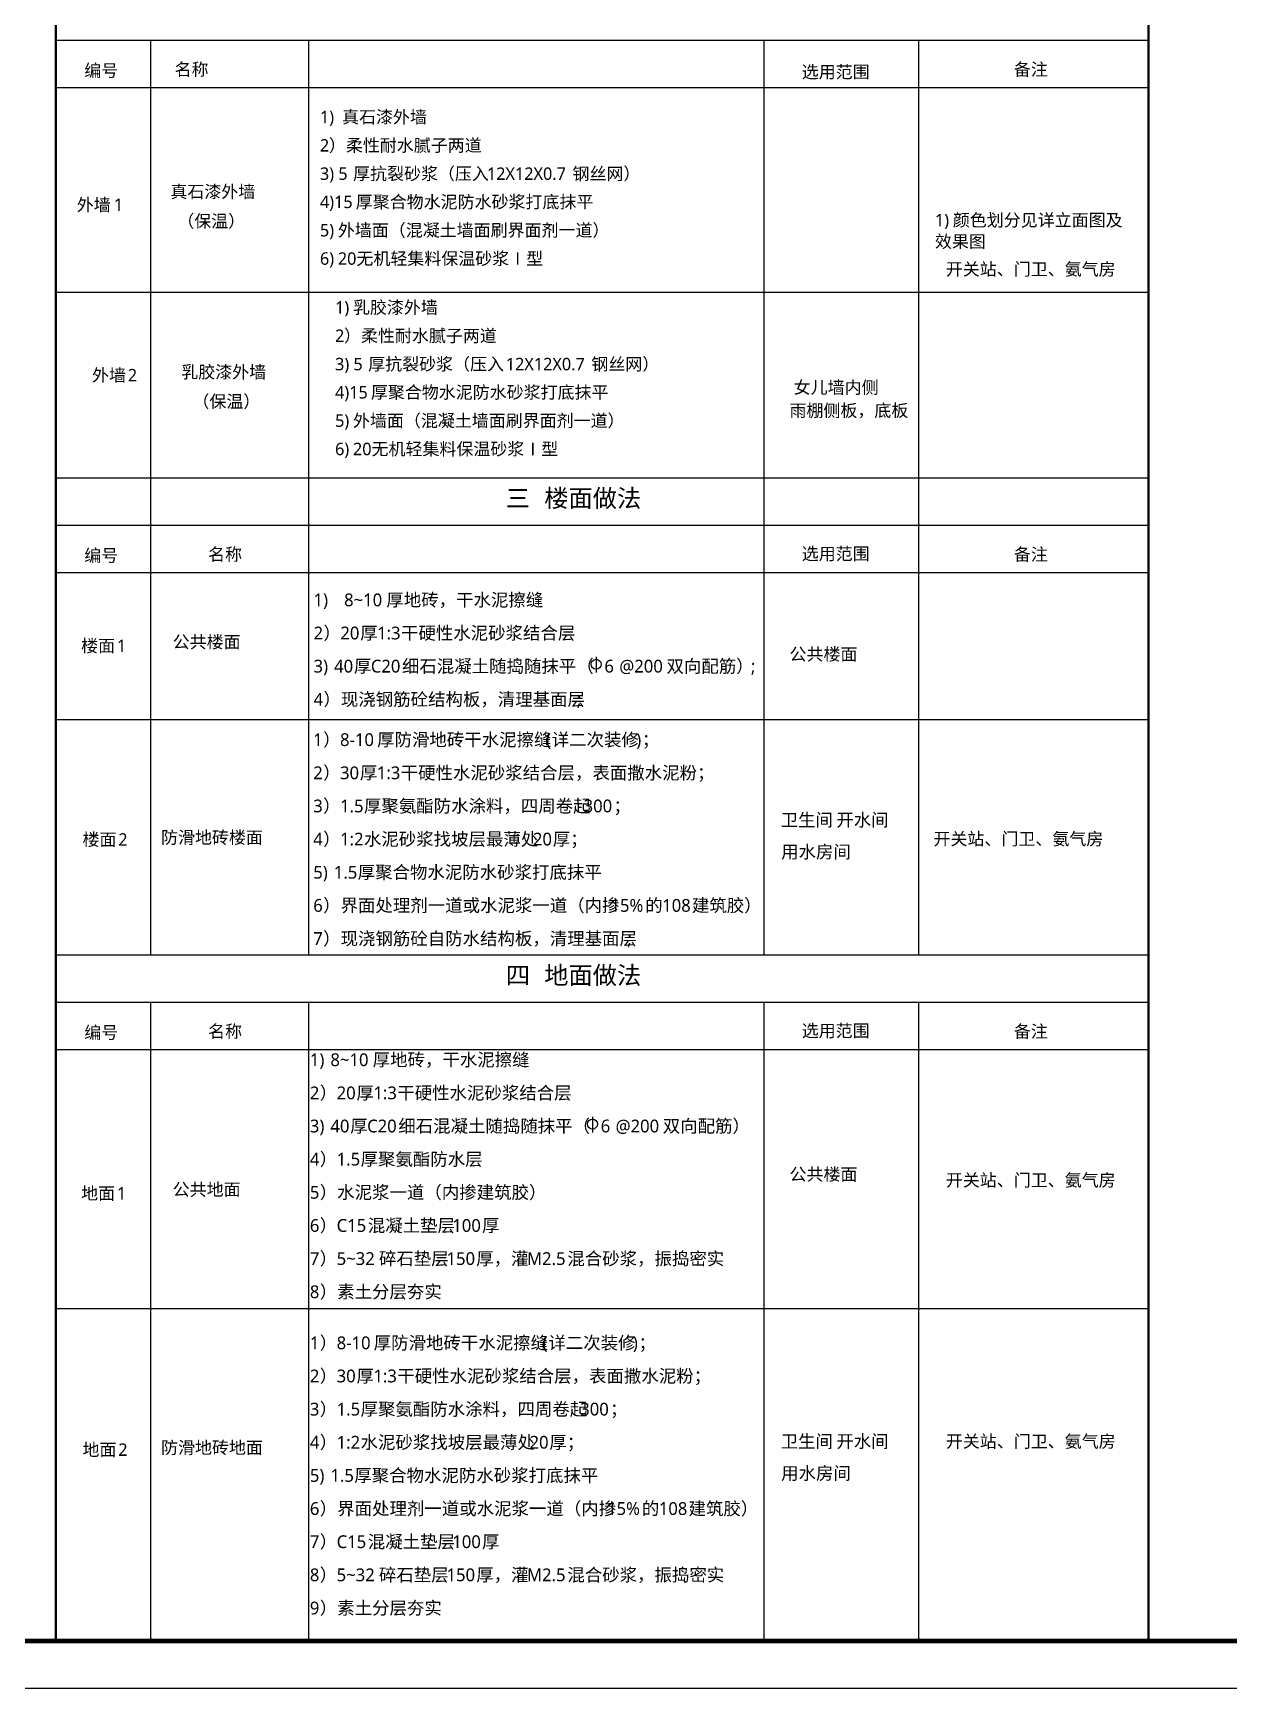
# Model space of a CAD drawing. Extents: x 1738711 to 2346805, y 1189731 to 2516152.
# Drawn here: x 2097984 to 2123244, y 2374307 to 2409276 of the extents above; entities that cross this region are included whole.
import ezdxf
from ezdxf.enums import TextEntityAlignment as Align

# ---------------------------------------------------------------- set-up
doc = ezdxf.new("R2010")
doc.units = 0
doc.header["$LTSCALE"] = 1000
doc.header["$MEASUREMENT"] = 0
for name, color, linetype in [('DOR', 3, 'Continuous'), ('EVTR', 2, 'Continuous'), ('PUB_TAB', 7, 'Continuous'), ('TK', 4, 'Continuous')]:
    doc.layers.add(name, color=color, linetype=linetype)
doc.styles.add('HT', font='msyh_0.ttf')
doc.styles.add('宋体', font='SIMSUN.TTF', dxfattribs={"width": 0.75})

# ---------------------------------------------------------------- blocks, each defined once
blk = doc.blocks.new('hjashrtahreahe')
at = {"layer": 'TK', "color": 7, "const_width": 25}
blk.add_lwpolyline([(0, 59400), (84100, 59400), (84100, 0), (0, 0)], close=True, dxfattribs=at)
at = {"layer": 'TK', "color": 3, "const_width": 100}
blk.add_lwpolyline([(2500, 1000), (2500, 58400), (83100, 58400), (83100, 1000)], close=True, dxfattribs=at)
at = {"layer": 'TK', "style": '宋体', "width": 0.75}
for tag, height, p in [('项目负责人', 350, (6003, 57089)), ('专业负责人', 350, (6003, 56224)), ('设计人', 350, (6003, 55419)), ('版号1', 250, (77304, 22193)), ('时间1', 250, (82405, 22193)), ('版号2', 250, (77304, 21593)), ('时间2', 250, (82405, 21593)), ('版号3', 250, (77304, 20993)), ('时间3', 250, (82405, 20993)), ('建筑会签', 0.0001, (78978, 2403)), ('电气会签', 0.0001, (82128, 2403)), ('结构会签', 0.0001, (78978, 1803)), ('暖通会签', 0.0001, (82128, 1803)), ('给排水会签', 0.0001, (78978, 1250)), ('智能化会签', 0.0001, (82128, 1250))]:
    blk.add_attdef(tag, text='', height=height, dxfattribs=at).set_placement(p, align=Align.CENTER)
for tag, p in [('合作设计单位', (80816, 48986)), ('版号说明1', (79854, 22318)), ('版号说明2', (79854, 21718)), ('版号说明3', (79854, 21118)), ('浙江绿储科技有限公司', (80545, 16036)), ('百兆瓦级集中式熔盐储能关键', (80545, 14953)), ('设备研发及制造基地项目', (80545, 14603)), ('1#研发楼', (80545, 13636)), ('图名', (80545, 12436)), ('工程编号', (78978, 11461)), ('子项编号', (82128, 11461)), ('建筑', (78978, 10711)), ('图号', (82128, 10711)), ('施工图', (78978, 9961)), ('2023.03', (82128, 9961)), ('审定', (79353, 8461)), ('审核', (79353, 7711)), ('工程负责', (79353, 6961)), ('专业负责', (79353, 6211)), ('设计', (79353, 5461)), ('制图', (79353, 4711)), ('校对', (79353, 3961))]:
    blk.add_attdef(tag, text='', height=250, dxfattribs=at).set_placement(p, align=Align.MIDDLE_CENTER)

msp = doc.modelspace()

# ---------------------------------------------------------------- linework, layer by layer
at = {"layer": 'DOR'}
for p, q in [((2098465.4, 2429606.8), (2098465.4, 2399564, 0)), ((2098465.4, 2409126.2, 0), (2121543.1, 2409126.2, 0)), ((2098465.4, 2409126.2, 0), (2121543.1, 2409126.2, 0)), ((2100465.4, 2409126.2, 0), (2100465.4, 2389809.5, 0)), ((2100465.4, 2409126.2, 0), (2100465.4, 2389809.5, 0)), ((2100465.4, 2409126.2, 0), (2100465.4, 2406705.1, 0)), ((2103802.9, 2409126.2, 0), (2103802.9, 2389809.5, 0)), ((2103802.9, 2409126.2, 0), (2103802.9, 2406705.1, 0)), ((2113421, 2409126.2, 0), (2113421, 2389809.5, 0)), ((2113421, 2409126.2, 0), (2113421, 2406705.1, 0)), ((2116688.9, 2409126.2, 0), (2116688.9, 2389809.5, 0)), ((2116688.9, 2409126.2, 0), (2116688.9, 2406705.1, 0)), ((2098465.4, 2408126.2, 0), (2121543.1, 2408126.2, 0)), ((2100465.4, 2407576.7, 0), (2100465.4, 2399892.2, 0)), ((2113421, 2407576.7, 0), (2113421, 2399892.2, 0)), ((2116688.9, 2407576.7, 0), (2116688.9, 2399892.2, 0)), ((2098465.4, 2403802, 0), (2121543.1, 2403802, 0)), ((2098465.4, 2399884.3, 0), (2121543.1, 2399884.3, 0)), ((2098465.4, 2398884.3, 0), (2121543.1, 2398884.3, 0)), ((2100465.4, 2398884.3, 0), (2100465.4, 2390041.8, 0)), ((2100465.4, 2398884.3, 0), (2100465.4, 2390041.8, 0)), ((2103802.9, 2398884.3, 0), (2103802.9, 2390041.8, 0)), ((2113421, 2398884.3, 0), (2113421, 2390041.8, 0)), ((2098465.4, 2397884.3, 0), (2121543.1, 2397884.3, 0)), ((2098465.4, 2394780.3, 0), (2121543.1, 2394780.3, 0)), ((2098465.4, 2389809.5, 0), (2121543.1, 2389809.5, 0)), ((2098465.4, 2388809.5, 0), (2121543.1, 2388809.5, 0)), ((2100465.4, 2388809.5, 0), (2100465.4, 2375333.8, 0)), ((2100465.4, 2388809.5, 0), (2100465.4, 2375333.8, 0)), ((2103802.9, 2388809.5, 0), (2103802.9, 2375333.8, 0)), ((2113421, 2388809.5, 0), (2113421, 2375333.8, 0)), ((2116688.9, 2388809.5, 0), (2116688.9, 2375333.8, 0)), ((2098465.4, 2387809.5, 0), (2121543.1, 2387809.5, 0)), ((2098465.4, 2382343.4, 0), (2121543.1, 2382343.4, 0))]:
    msp.add_line(p, q, dxfattribs=at)
at = {"layer": 'EVTR', "linetype": 'ByBlock', "const_width": 50}
msp.add_lwpolyline([(2098465.4, 2429606.8), (2121543.1, 2429606.8), (2121543.1, 2375319.5), (2098465.4, 2375319.5)], close=True, dxfattribs=at)
at = {"layer": 'PUB_TAB'}
for p, q in [((2109877.1, 2396104.1, 0), (2109877.1, 2395771.6, 0)), ((2109799.1, 2386392, 0), (2109799.1, 2386059.5, 0))]:
    msp.add_line(p, q, dxfattribs=at)
for centre in [(2109877.1, 2395946.6, 0), (2109799.1, 2386234.5, 0)]:
    msp.add_circle(centre, 105, dxfattribs=at)

# ---------------------------------------------------------------- block references
msp.add_blockref('hjashrtahreahe', (2085566.1, 2374319.5))

# ---------------------------------------------------------------- texts
at = {"layer": 'PUB_TAB', "style": 'HT'}
for s, height, p in [('名称', 262.87, (2100972.4, 2408379.8, 0)), ('备注', 262.87, (2118701.5, 2408377.6, 0)), ('编号', 262.87, (2099065.3, 2408354.7, 0)), ('选用范围', 262.87, (2114220.6, 2408326.2, 0)), ('1)', 262.87, (2104043.5, 2407373.9, 0)), (' 真石漆外墙', 262.87, (2104421.6, 2407373.9, 0)), ('2', 262.9, (2104043.5, 2406775.4, 0)), ('）柔性耐水腻子两道', 262.87, (2104232.5, 2406775.4, 0)), ('3) 5', 262.87, (2104043.5, 2406176.9, 0)), ('厚抗裂砂浆（压入', 262.87, (2104743.1, 2406176.9, 0)), ('12X12X0.7', 262.87, (2107570.4, 2406176.9, 0)), ('钢丝网）', 262.87, (2109377.7, 2406176.9, 0)), (' 真石漆外墙', 262.87, (2100795.3, 2405796.7, 0)), ('厚聚合物水泥防水砂浆打底抹平', 262.869, (2104799.6, 2405580.9, 0)), ('外墙', 262.87, (2098907.5, 2405519.5, 0)), ('1', 262.9, (2099689.7, 2405520.4, 0)), ('4)15', 262.87, (2104043.5, 2405580.9, 0)), ('（保温）', 262.87, (2101029.4, 2405174.6, 0)), ('5)', 262.87, (2104043.5, 2404982.4, 0)), ('外墙面（混凝土墙面刷界面剂一道）', 262.869, (2104421.6, 2404982.4, 0)), ('外墙面（混凝土墙面刷界面剂一道）', 262.869, (2104421.6, 2404982.4, 0)), ('1)', 262.87, (2117033.9, 2405195.5, 0)), ('颜色划分见详立面图及', 262.87, (2117412, 2405195.5, 0)), ('效果图', 262.87, (2117033.9, 2404744, 0)), ('6)', 262.87, (2104043.5, 2404383.9, 0)), ('20无机轻集料保温砂浆Ⅰ型', 262.869, (2104421.6, 2404383.9, 0)), ('开关站、门卫、氨气房', 262.87, (2117265, 2404159.3, 0)), ('1)', 262.87, (2104363, 2403352.4, 0)), ('乳胶漆外墙', 262.87, (2104741, 2403352.4, 0)), ('2', 262.9, (2104363, 2402753.9, 0)), ('）柔性耐水腻子两道', 262.87, (2104552, 2402753.9, 0)), ('3) 5', 262.87, (2104363, 2402155.4, 0)), ('厚抗裂砂浆（压入', 262.87, (2105062.5, 2402155.4, 0)), ('12X12X0.7', 262.87, (2107969.3, 2402155.4, 0)), ('钢丝网）', 262.87, (2109776.7, 2402155.4, 0)), ('外墙', 262.87, (2099229, 2401920.8, 0)), ('2', 262.9, (2099985.2, 2401920.8, 0)), ('乳胶漆外墙', 262.87, (2101114.7, 2401987.8, 0)), ('4)15', 262.87, (2104363, 2401559.4, 0)), ('厚聚合物水泥防水砂浆打底抹平', 262.869, (2105119.1, 2401559.4, 0)), (' 女儿墙内侧', 262.87, (2113961.6, 2401662.9, 0)), ('（保温）', 262.87, (2101348.9, 2401365.7, 0)), ('雨棚侧板，底板', 262.87, (2113961.6, 2401174.1, 0)), ('5)', 262.87, (2104363, 2400960.9, 0)), ('外墙面（混凝土墙面刷界面剂一道）', 262.869, (2104741, 2400960.9, 0)), ('20无机轻集料保温砂浆Ⅰ型', 262.869, (2104741, 2400362.4, 0)), ('6)', 262.87, (2104363, 2400362.4, 0)), ('三', 375.5, (2107970.1, 2399264.7, 0)), ('楼面做法', 375.53, (2108780.3, 2399264.7, 0)), ('编号', 262.87, (2099065.3, 2398112.7, 0)), ('名称', 262.87, (2101680, 2398137.8, 0)), ('选用范围', 262.87, (2114220.6, 2398149.3, 0)), ('备注', 262.87, (2118701.5, 2398135.6, 0)), ('1)', 270, (2103908.1, 2397171.6, 0)), ('8~10', 270, (2104553.5, 2397171.6, 0)), ('厚地砖，干水泥擦缝', 270, (2105446.3, 2397171.6, 0)), ('楼面', 262.87, (2098998.5, 2396205.6, 0)), ('1', 262.9, (2099754.6, 2396205.6, 0)), ('公共楼面', 262.87, (2100932.4, 2396287.3, 0)), ('2', 270, (2103908.1, 2396471.6, 0)), ('）', 270, (2104117.4, 2396471.6, 0)), ('20', 270, (2104474.4, 2396471.6, 0)), ('厚', 270, (2104893.1, 2396471.6, 0)), ('1:3', 270, (2105250, 2396471.6, 0)), ('干硬性水泥砂浆结合层', 270, (2105754.6, 2396471.6, 0)), ('公共楼面', 262.87, (2113963.1, 2396027.8, 0)), ('3)', 270, (2103908.1, 2395771.6, 0)), ('40', 270, (2104342.3, 2395771.6, 0)), ('厚', 270, (2104760.9, 2395771.6, 0)), ('C20', 270, (2105117.9, 2395771.6, 0)), ('细石混凝土随捣随抹平（', 269.995, (2105775.4, 2395771.6, 0)), ('6', 270, (2110052.1, 2395771.6, 0)), ('@200', 270, (2110367, 2395771.6, 0)), ('双向配筋）', 270, (2111363.2, 2395771.6, 0)), (';', 270, (2113148, 2395771.6, 0)), ('4', 270, (2103908.1, 2395071.6, 0)), ('）现浇钢筋砼结构板，清理基面层', 269.995, (2104117.4, 2395071.6, 0)), (';', 270, (2109472, 2395071.6, 0)), ('1', 270, (2103901.6, 2394219.3, 0)), ('）', 270, (2104110.9, 2394219.3, 0)), ('8-10', 270, (2104467.9, 2394219.3, 0)), ('厚防滑地砖干水泥擦缝', 270, (2105250.4, 2394219.3, 0)), ('(', 270, (2108820.1, 2394219.3, 0)), ('详二次装修', 270, (2108939.3, 2394219.3, 0)), (')', 270, (2110724.2, 2394219.3, 0)), ('；', 270, (2110843.4, 2394219.3, 0)), ('2', 270, (2103901.6, 2393519.3, 0)), ('）', 270, (2104110.9, 2393519.3, 0)), ('30', 270, (2104467.9, 2393519.3, 0)), ('厚', 270, (2104886.6, 2393519.3, 0)), ('1:3', 270, (2105243.6, 2393519.3, 0)), ('干硬性水泥砂浆结合层，表面撒水泥粉；', 269.995, (2105748.2, 2393519.3, 0)), ('3', 270, (2103901.6, 2392819.3, 0)), ('）', 270, (2104110.9, 2392819.3, 0)), ('1.5', 270, (2104467.9, 2392819.3, 0)), ('厚聚氨酯防水涂料，四周卷起', 269.995, (2104972.5, 2392819.3, 0)), ('300', 270, (2109613.2, 2392819.3, 0)), ('；', 270, (2110241.2, 2392819.3, 0)), ('卫生间', 270, (2113775.4, 2392523.8, 0)), ('开水间', 270, (2114952, 2392523.8, 0)), ('楼面', 262.87, (2099027.5, 2392114.2, 0)), ('2', 262.9, (2099783.7, 2392114.2, 0)), ('防滑地砖楼面', 262.87, (2100686.4, 2392157.9, 0)), ('4', 270, (2103901.6, 2392119.3, 0)), ('）', 270, (2104110.9, 2392119.3, 0)), ('1:2', 270, (2104467.9, 2392119.3, 0)), ('水泥砂浆找坡层最薄处', 270, (2104972.5, 2392119.3, 0)), ('20', 270, (2108542.2, 2392119.3, 0)), ('厚；', 270, (2108960.9, 2392119.3, 0)), ('开关站、门卫、氨气房', 262.87, (2117004, 2392127.8)), ('用水房间', 270, (2113785.3, 2391850.4, 0)), ('5)', 270, (2103901.6, 2391419.3, 0)), ('1.5', 270, (2104335.8, 2391419.3, 0)), ('厚聚合物水泥防水砂浆打底抹平', 269.995, (2104840.4, 2391419.3, 0)), ('6', 270, (2103901.6, 2390719.3, 0)), ('）界面处理剂一道或水泥浆一道（内掺', 269.995, (2104110.9, 2390719.3, 0)), ('15%', 270, (2110179.5, 2390719.3, 0)), ('的', 270, (2110915.7, 2390719.3, 0)), ('108', 270, (2111272.7, 2390719.3, 0)), ('建筑胶）', 270, (2111900.7, 2390719.3, 0)), ('7', 270, (2103901.6, 2390019.3, 0)), ('）现浇钢筋砼自防水结构板，清理基面层', 269.995, (2104110.9, 2390019.3, 0)), (';', 270, (2110536.4, 2390019.3, 0)), ('四', 375.5, (2107970.1, 2389190, 0)), ('地面做法', 375.53, (2108780.3, 2389190, 0)), ('编号', 262.87, (2099065.3, 2388038, 0)), ('名称', 262.87, (2101680, 2388063.1, 0)), ('选用范围', 262.87, (2114220.6, 2388074.6, 0)), ('备注', 262.87, (2118701.5, 2388060.9, 0)), ('1)', 270, (2103830.1, 2387459.5, 0)), ('8~10', 270, (2104264.3, 2387459.5, 0)), ('厚地砖，干水泥擦缝', 270, (2105157.1, 2387459.5, 0)), ('2', 270, (2103830.1, 2386759.5, 0)), ('）', 270, (2104039.4, 2386759.5, 0)), ('20', 270, (2104396.4, 2386759.5, 0)), ('厚', 270, (2104815.1, 2386759.5, 0)), ('1:3', 270, (2105172, 2386759.5, 0)), ('干硬性水泥砂浆结合层', 270, (2105676.6, 2386759.5, 0)), ('3)', 270, (2103830.1, 2386059.5, 0)), ('40', 270, (2104264.3, 2386059.5, 0)), ('厚', 270, (2104682.9, 2386059.5, 0)), ('C20', 270, (2105039.9, 2386059.5, 0)), ('细石混凝土随捣随抹平（', 269.995, (2105697.4, 2386059.5, 0)), ('6', 270, (2109974.1, 2386059.5, 0)), ('@200', 270, (2110289, 2386059.5, 0)), ('双向配筋）', 270, (2111285.2, 2386059.5, 0)), ('4', 270, (2103830.1, 2385359.5, 0)), ('）', 270, (2104039.4, 2385359.5, 0)), ('1.5', 270, (2104396.4, 2385359.5, 0)), ('厚聚氨酯防水层', 270, (2104901, 2385359.5, 0)), ('公共楼面', 262.87, (2113963.1, 2385044.3, 0)), ('地面', 262.87, (2098998.5, 2384642, 0)), ('1', 262.9, (2099754.6, 2384642, 0)), ('公共地面', 262.87, (2100932.4, 2384723.6, 0)), ('5', 270, (2103830.1, 2384659.5, 0)), ('）水泥浆一道（内掺建筑胶）', 269.995, (2104039.4, 2384659.5, 0)), ('开关站、门卫、氨气房', 262.87, (2117265, 2384919.7, 0)), ('6', 270, (2103830.1, 2383959.5, 0)), ('）', 270, (2104039.4, 2383959.5, 0)), ('C15', 270, (2104396.4, 2383959.5, 0)), ('混凝土垫层', 270, (2105053.9, 2383959.5, 0)), ('100', 270, (2106838.7, 2383959.5, 0)), ('厚', 270, (2107466.7, 2383959.5, 0)), ('7', 270, (2103830.1, 2383259.5, 0)), ('）', 270, (2104039.4, 2383259.5, 0)), ('5~32', 270, (2104396.4, 2383259.5, 0)), ('碎石垫层', 270, (2105289.2, 2383259.5, 0)), ('150', 270, (2106717.1, 2383259.5, 0)), ('厚，灌', 270, (2107345.1, 2383259.5, 0)), ('M2.5', 270, (2108416, 2383259.5, 0)), ('混合砂浆，振捣密实', 270, (2109269.4, 2383259.5, 0)), ('8', 270, (2103830.1, 2382559.5, 0)), ('）素土分层夯实', 270, (2104039.4, 2382559.5, 0)), ('）', 270, (2104039.4, 2381480.5, 0)), ('8-10', 270, (2104396.4, 2381480.5, 0)), ('厚防滑地砖干水泥擦缝', 270, (2105178.8, 2381480.5, 0)), ('详二次装修', 270, (2108867.8, 2381480.5, 0)), ('1', 270, (2103830.1, 2381480.5, 0)), ('(', 270, (2108748.6, 2381480.5, 0)), (')', 270, (2110652.6, 2381480.5, 0)), ('；', 270, (2110771.9, 2381480.5, 0)), ('2', 270, (2103830.1, 2380780.5, 0)), ('）', 270, (2104039.4, 2380780.5, 0)), ('30', 270, (2104396.4, 2380780.5, 0)), ('厚', 270, (2104815.1, 2380780.5, 0)), ('1:3', 270, (2105172, 2380780.5, 0)), ('干硬性水泥砂浆结合层，表面撒水泥粉；', 269.995, (2105676.6, 2380780.5, 0)), ('）', 270, (2104039.4, 2380080.5, 0)), ('厚聚氨酯防水涂料，四周卷起', 269.995, (2104901, 2380080.5, 0)), ('3', 270, (2103830.1, 2380080.5, 0)), ('1.5', 270, (2104396.4, 2380080.5, 0)), ('300', 270, (2109541.6, 2380080.5, 0)), ('；', 270, (2110169.7, 2380080.5, 0)), ('）', 270, (2104039.4, 2379380.5, 0)), ('水泥砂浆找坡层最薄处', 270, (2104901, 2379380.5, 0)), ('厚；', 270, (2108889.4, 2379380.5, 0)), ('卫生间', 270, (2113775.4, 2379399.9, 0)), ('开水间', 270, (2114952, 2379399.9, 0)), ('开关站、门卫、氨气房', 262.87, (2117265, 2379403.2, 0)), ('地面', 262.87, (2099027.5, 2379228.2, 0)), ('2', 262.9, (2099783.7, 2379228.2, 0)), ('防滑地砖地面', 262.87, (2100686.4, 2379271.9, 0)), ('4', 270, (2103830.1, 2379380.5, 0)), ('1:2', 270, (2104396.4, 2379380.5, 0)), ('20', 270, (2108470.7, 2379380.5, 0)), ('厚聚合物水泥防水砂浆打底抹平', 269.995, (2104768.9, 2378680.5, 0)), ('用水房间', 270, (2113785.3, 2378726.6, 0)), ('5)', 270, (2103830.1, 2378680.5, 0)), ('1.5', 270, (2104264.3, 2378680.5, 0)), ('）界面处理剂一道或水泥浆一道（内掺', 269.995, (2104039.4, 2377980.5, 0)), ('的', 270, (2110844.2, 2377980.5, 0)), ('建筑胶）', 270, (2111829.2, 2377980.5, 0)), ('6', 270, (2103830.1, 2377980.5, 0)), ('15%', 270, (2110107.9, 2377980.5, 0)), ('108', 270, (2111201.2, 2377980.5, 0)), ('）', 270, (2104039.4, 2377280.5, 0)), ('混凝土垫层', 270, (2105053.9, 2377280.5, 0)), ('厚', 270, (2107466.7, 2377280.5, 0)), ('7', 270, (2103830.1, 2377280.5, 0)), ('C15', 270, (2104396.4, 2377280.5, 0)), ('100', 270, (2106838.7, 2377280.5, 0)), ('）', 270, (2104039.4, 2376580.5, 0)), ('碎石垫层', 270, (2105289.2, 2376580.5, 0)), ('厚，灌', 270, (2107345.1, 2376580.5, 0)), ('混合砂浆，振捣密实', 270, (2109269.4, 2376580.5, 0)), ('8', 270, (2103830.1, 2376580.5, 0)), ('5~32', 270, (2104396.4, 2376580.5, 0)), ('150', 270, (2106717.1, 2376580.5, 0)), ('M2.5', 270, (2108416, 2376580.5, 0)), ('）素土分层夯实', 270, (2104039.4, 2375880.5, 0)), ('9', 270, (2103830.1, 2375880.5, 0))]:
    msp.add_text(s, height=height, dxfattribs=at).set_placement(p)

doc.saveas('drawing.dxf')
